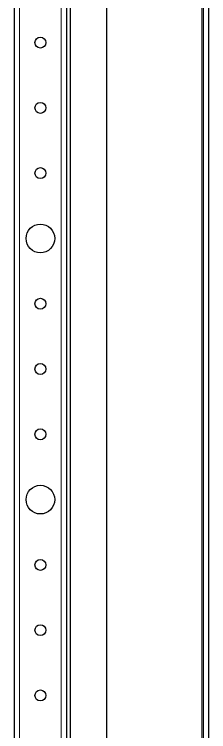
# Model space of a CAD drawing. Header units: millimetres. Extents: x -1114 to 2940, y -1920 to 1219.
# Drawn here: x 150.1 to 224.6, y -810.1 to -535.4 of the extents above; entities that cross this region are included whole.
import ezdxf

# ---------------------------------------------------------------- set-up
doc = ezdxf.new("R2010")
doc.units = ezdxf.units.MM

msp = doc.modelspace()

# ---------------------------------------------------------------- linework, layer by layer
at = {"color": 7, "linetype": 'Continuous', "lineweight": 25}
for p, q in [((222.56, -1098.72), (222.56, 656.28)), ((224.56, -1098.72), (224.56, 656.28)), ((171.56, -1067.22), (171.56, 624.78)), ((150.06, 596.28), (150.06, -1038.72)), ((170.06, 596.28), (170.06, -1038.72)), ((185.56, -949.22), (185.56, -518.22))]:
    msp.add_line(p, q, dxfattribs=at)
at = {"color": 8, "linetype": 'Continuous', "lineweight": 18}
for p, q in [((152.06, 596.28), (152.06, -1038.72)), ((168.06, 596.28), (168.06, -1038.72)), ((221.96, -519.92), (221.96, -947.52))]:
    msp.add_line(p, q, dxfattribs=at)
at = {"color": 7, "linetype": 'Continuous', "lineweight": 25}
for centre, radius in [((160.06, -546.22), 2.1), ((160.06, -571.22), 2.1), ((160.06, -596.22), 2.1), ((160.06, -621.22), 5.5), ((160.06, -646.22), 2.1), ((160.06, -671.22), 2.1), ((160.06, -696.22), 2.1), ((160.06, -721.22), 5.5), ((160.06, -746.22), 2.1), ((160.06, -771.22), 2.1), ((160.06, -796.22), 2.1)]:
    msp.add_circle(centre, radius, dxfattribs=at)

doc.saveas('drawing.dxf')
